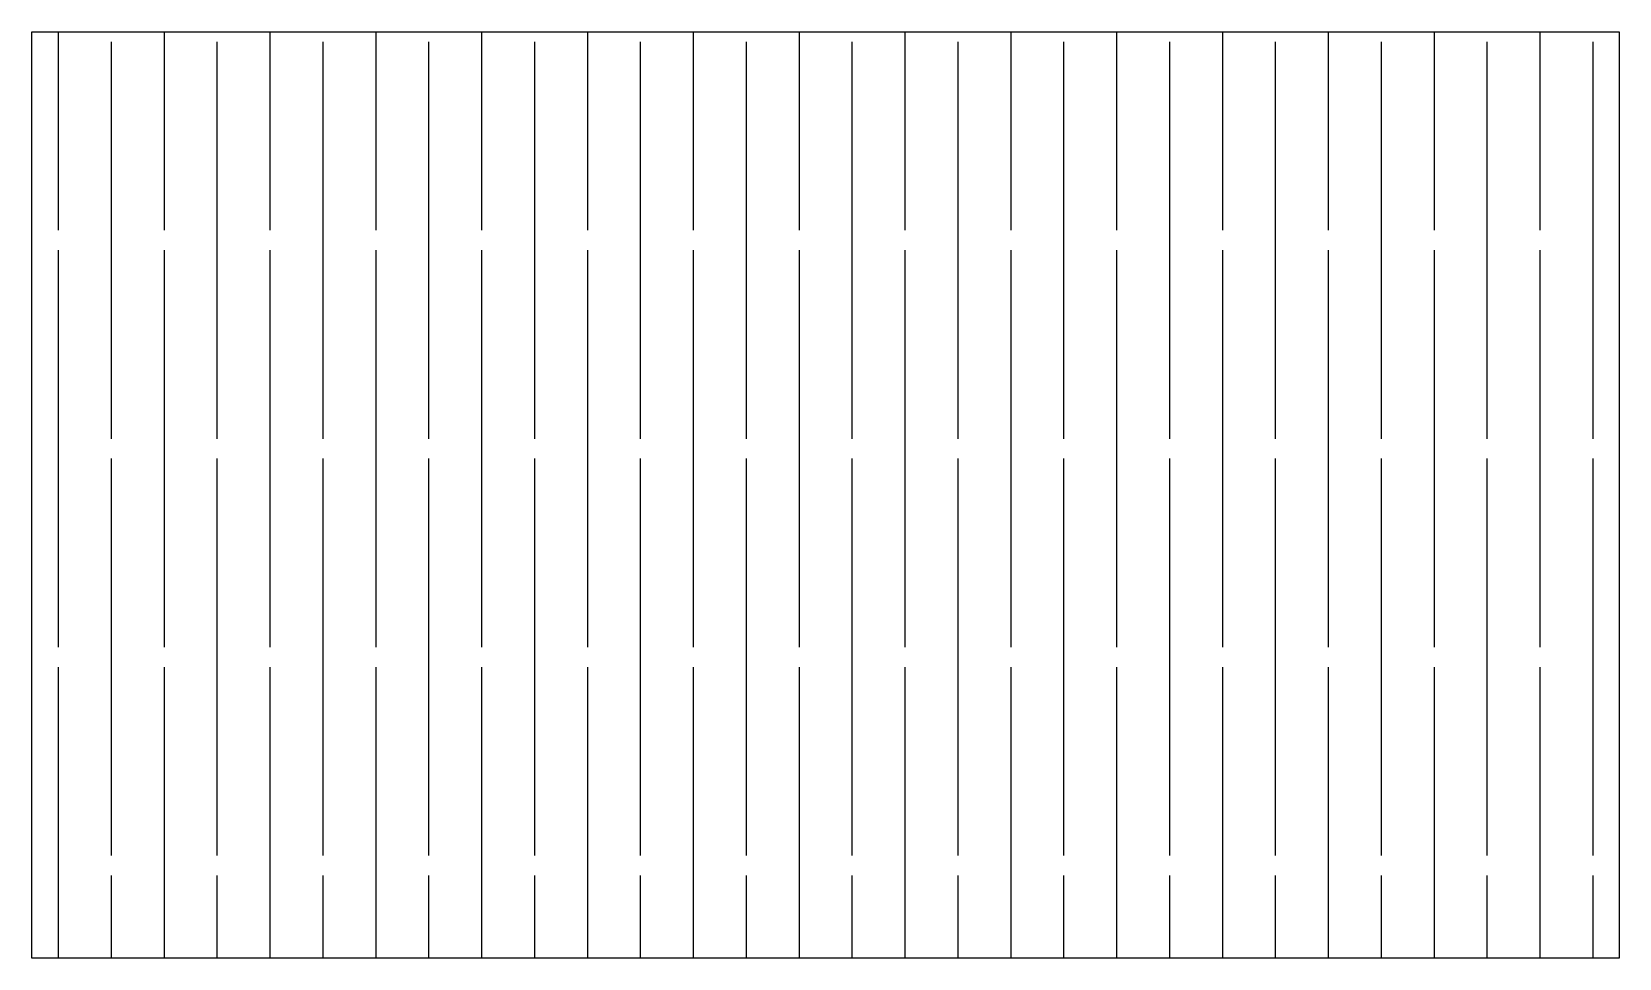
# Model space of a CAD drawing. Header units: millimetres. Extents: x 0 to 120, y 0 to 70.
import ezdxf

# ---------------------------------------------------------------- set-up
doc = ezdxf.new("R2010")
doc.units = ezdxf.units.MM
doc.layers.add('CUT', color=1, linetype='CONTINUOUS')

msp = doc.modelspace()

# ---------------------------------------------------------------- linework, layer by layer
at = {"layer": 'CUT'}
for p, q in [((2, 70), (2, 55)), ((10, 70), (10, 55)), ((18, 70), (18, 55)), ((26, 70), (26, 55)), ((34, 70), (34, 55)), ((42, 70), (42, 55)), ((50, 70), (50, 55)), ((58, 70), (58, 55)), ((66, 70), (66, 55)), ((74, 70), (74, 55)), ((82, 70), (82, 55)), ((90, 70), (90, 55)), ((98, 70), (98, 55)), ((106, 70), (106, 55)), ((114, 70), (114, 55)), ((6, 69.25), (6, 39.25)), ((14, 69.25), (14, 39.25)), ((22, 69.25), (22, 39.25)), ((30, 69.25), (30, 39.25)), ((38, 69.25), (38, 39.25)), ((46, 69.25), (46, 39.25)), ((54, 69.25), (54, 39.25)), ((62, 69.25), (62, 39.25)), ((70, 69.25), (70, 39.25)), ((78, 69.25), (78, 39.25)), ((86, 69.25), (86, 39.25)), ((94, 69.25), (94, 39.25)), ((102, 69.25), (102, 39.25)), ((110, 69.25), (110, 39.25)), ((118, 69.25), (118, 39.25)), ((2, 53.5), (2, 23.5)), ((10, 53.5), (10, 23.5)), ((18, 53.5), (18, 23.5)), ((26, 53.5), (26, 23.5)), ((34, 53.5), (34, 23.5)), ((42, 53.5), (42, 23.5)), ((50, 53.5), (50, 23.5)), ((58, 53.5), (58, 23.5)), ((66, 53.5), (66, 23.5)), ((74, 53.5), (74, 23.5)), ((82, 53.5), (82, 23.5)), ((90, 53.5), (90, 23.5)), ((98, 53.5), (98, 23.5)), ((106, 53.5), (106, 23.5)), ((114, 53.5), (114, 23.5)), ((6, 37.75), (6, 7.75)), ((14, 37.75), (14, 7.75)), ((22, 37.75), (22, 7.75)), ((30, 37.75), (30, 7.75)), ((38, 37.75), (38, 7.75)), ((46, 37.75), (46, 7.75)), ((54, 37.75), (54, 7.75)), ((62, 37.75), (62, 7.75)), ((70, 37.75), (70, 7.75)), ((78, 37.75), (78, 7.75)), ((86, 37.75), (86, 7.75)), ((94, 37.75), (94, 7.75)), ((102, 37.75), (102, 7.75)), ((110, 37.75), (110, 7.75)), ((118, 37.75), (118, 7.75)), ((2, 22), (2, 0)), ((10, 22), (10, 0)), ((18, 22), (18, 0)), ((26, 22), (26, 0)), ((34, 22), (34, 0)), ((42, 22), (42, 0)), ((50, 22), (50, 0)), ((58, 22), (58, 0)), ((66, 22), (66, 0)), ((74, 22), (74, 0)), ((82, 22), (82, 0)), ((90, 22), (90, 0)), ((98, 22), (98, 0)), ((106, 22), (106, 0)), ((114, 22), (114, 0)), ((6, 6.25), (6, 0)), ((14, 6.25), (14, 0)), ((22, 6.25), (22, 0)), ((30, 6.25), (30, 0)), ((38, 6.25), (38, 0)), ((46, 6.25), (46, 0)), ((54, 6.25), (54, 0)), ((62, 6.25), (62, 0)), ((70, 6.25), (70, 0)), ((78, 6.25), (78, 0)), ((86, 6.25), (86, 0)), ((94, 6.25), (94, 0)), ((102, 6.25), (102, 0)), ((110, 6.25), (110, 0)), ((118, 6.25), (118, 0))]:
    msp.add_line(p, q, dxfattribs=at)
msp.add_lwpolyline([(0, 70), (120, 70), (120, 0), (0, 0), (0, 70)], dxfattribs=at)

doc.saveas('drawing.dxf')
